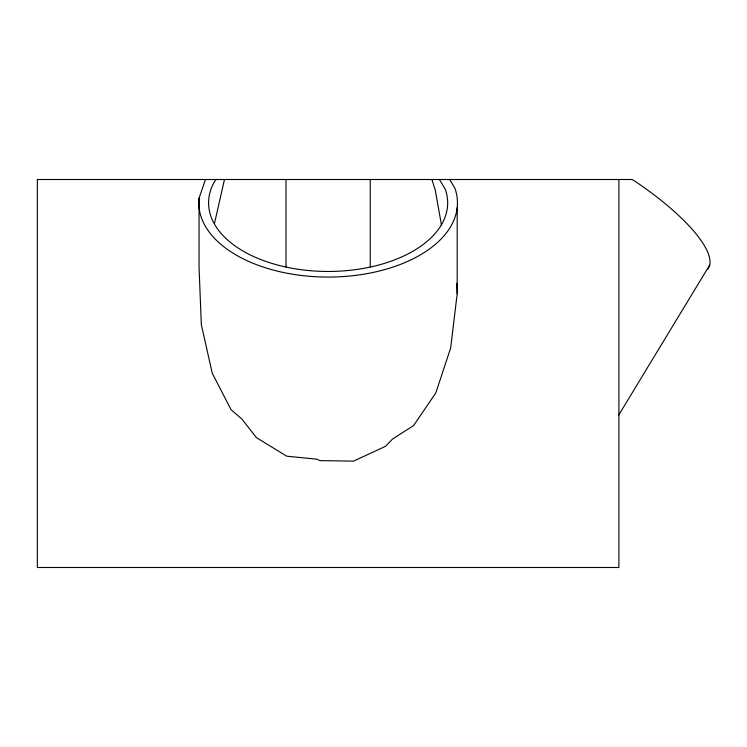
<?xml version="1.0" encoding="UTF-8"?>
<svg xmlns="http://www.w3.org/2000/svg" width="747" height="747" viewBox="0 0 747 747"><rect width="100%" height="100%" fill="white"/><g stroke="black" fill="none" stroke-linecap="round" stroke-linejoin="round"><path stroke-width="1.12" d="M214.492 223.4L224.464 179.504M457.192 207.61L457.192 293.674L450.665 347.981L435.79 392.969L413.577 425.566L392.52 439.068L385.536 446.323L353.583 461.123L319.903 460.619L316.887 459.19L286.773 456.202L256.464 437.677L242.009 419.179L231.047 409.683L212.232 373.164L201.326 324.628L199.057 267.398L199.057 198.17L205.472 179.504M618.759 415.024L709.65 265.138M216.107 179.504L214.856 180.97A119.548 68.565 0 0 0 320.519 271.32A119.548 68.565 0 0 0 445.333 189.393L439.441 179.504M449.694 179.504L454.923 188.291A129.334 74.177 0 0 1 336.813 276.904A129.334 74.177 0 0 1 199.057 198.17M431.897 179.504L435.249 189.999L441.505 225.22M456.8 283.309L457.192 293.674M618.899 179.504L618.899 567.496L37.35 567.496L37.35 179.504L632.186 179.504L634.941 181.213A129.334 37.089 31.2 0 1 707.904 269.116M370.241 179.504L370.241 266.866M286.008 179.504L286.008 266.866"/></g></svg>
